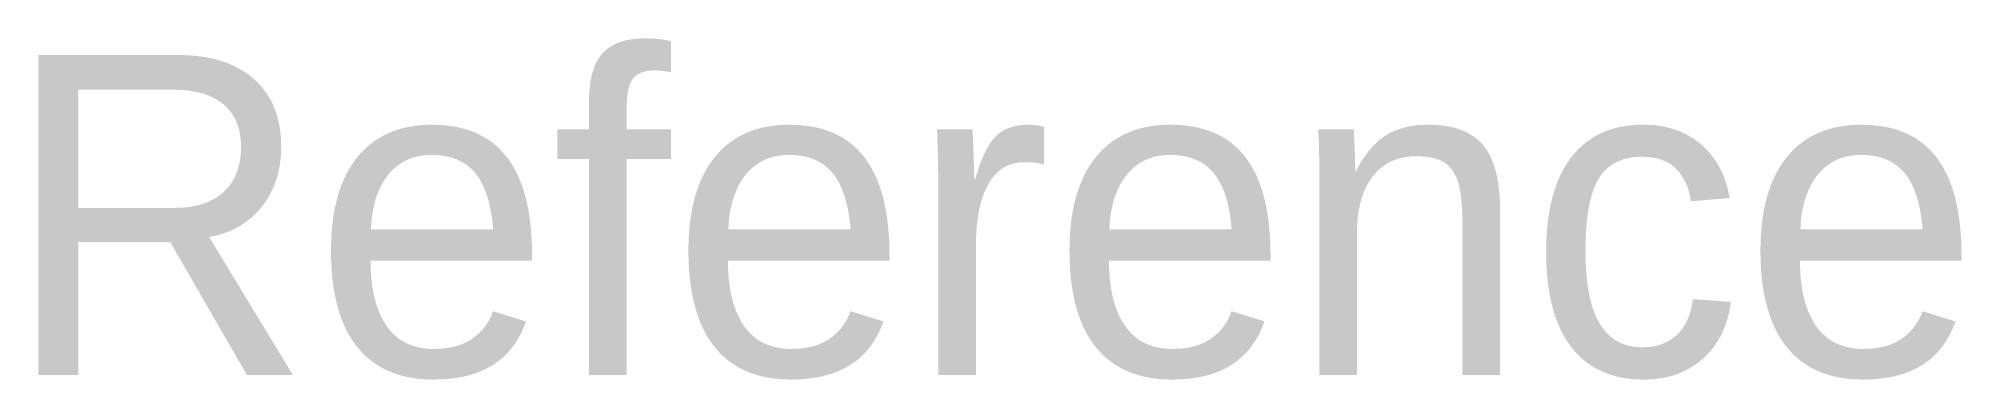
# Model space of a CAD drawing. Extents: x 3.07 to 9.07, y 1.4 to 2.47.
import ezdxf

# ---------------------------------------------------------------- set-up
doc = ezdxf.new("R2010")
doc.units = 0
doc.layers.add('ReferenceLevel', color=7, linetype='Continuous')

msp = doc.modelspace()

# ---------------------------------------------------------------- texts
at = {"layer": 'ReferenceLevel'}
msp.add_text('Reference', height=1, dxfattribs=at).set_placement((2.9577, 1.416))

doc.saveas('drawing.dxf')
